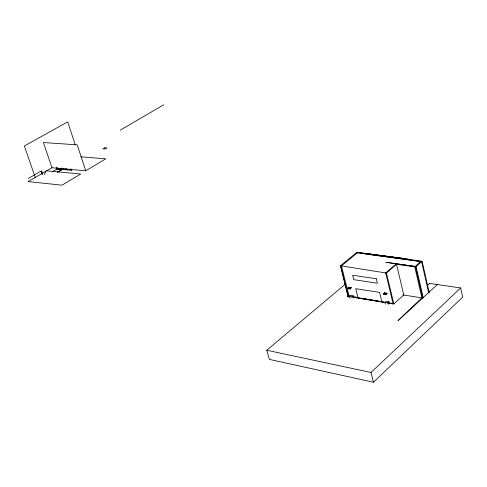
<?xml version="1.0" encoding="UTF-8"?>
<svg xmlns="http://www.w3.org/2000/svg" width="487" height="487" viewBox="0 0 487 487"><rect width="100%" height="100%" fill="white"/><g stroke="black" fill="none" stroke-linecap="round" stroke-linejoin="round"><path stroke-width="0.73" d="M44.414 174.577L45.808 171.436M345.533 283.982L266.748 350.256L269.372 359.388L373.48 382.228L462.65 297.167L460.659 287.945L429.65 283.446M266.748 350.256L371.003 372.464L460.659 287.945M437.344 284.56L397.976 320.689L421.888 297.843L414.766 266.821L420.762 261.537L421.602 261.647L428.676 292.815M427.452 285.449L429.68 283.422M388.809 303.115L393.843 303.931L403.76 295.025L396.534 264.35L386.441 273.061L340.547 265.756L348.004 296.814M388.535 304.186L389.357 303.45L388.924 301.66L386.416 301.252L385.18 302.348L385.613 304.144M385.18 302.348L387.689 302.756L388.924 301.66M383.336 293.862L385.747 294.245L386.982 293.15L387.104 293.649L385.862 294.745L383.458 294.367L383.336 293.862L384.572 292.772M388.632 303.042L393.1 303.809L385.698 272.951L395.791 264.252L415.606 266.937L422.107 261.202L429.12 292.115M385.716 272.957L386.24 272.501M349.983 298.281L349.538 296.528L350.78 295.469L353.166 295.853L353.611 297.606M349.538 296.528L351.924 296.918L353.166 295.853M385.753 262.889L387.001 262.444M357.306 252.85L341.448 265.884L349.057 295.84L348.162 295.694L347.377 296.364L349.611 296.729M347.633 288.237L349.922 288.596L351.17 287.537L351.297 288.024L350.05 289.089L347.755 288.724L347.633 288.237L348.881 287.178L351.17 287.537M348.509 297.058L340.547 265.756L356.922 252.303L403.437 258.39M46.679 170.815L80.678 174.017L62.038 185.182L28.149 181.602L51.975 167.735L85.742 170.803L105.789 158.805L80.952 156.838M57.478 172.027L61.977 169.646L56.833 169.172L56.474 167.778L56.833 169.172M57.594 172.221L62.409 169.391M57.241 168.934L64.095 169.549L65.398 168.782M52.724 171.576L58.58 168.149M120.295 130.139L163.754 104.772M28.289 178.498L40.938 171.156L42.101 174.541M57.289 168.91L56.833 167.565L57.265 168.922L64.095 169.549L63.28 168.295L64.095 169.549M356.813 252.394L408.222 259.127M356.405 252.735L420.762 261.537M415.204 266.438L386.386 262.353L416.038 266.553L423.246 297.989M366.145 253.514L422.107 261.202M365.634 253.94L421.602 261.647M340.547 265.756L341.448 265.884M402.743 294.872L422.722 297.983L415.606 266.937M386.982 293.15L384.304 292.717L384.413 293.18M384.693 293.271L385.899 293.46M353.331 297.338L385.235 302.53M356.618 297.539L385.655 302.53M348.162 295.694L350.372 296.096M352.582 296.492L358.475 297.557M362.158 298.221L363.631 298.488M365.104 298.756L366.577 299.024M368.05 299.286L385.734 302.482M388.681 303.011L393.1 303.809L391.104 303.115M35.247 177.475L24.35 145.984L67.705 121.89L75.26 144.797M41.602 170.773L42.759 174.157M51.975 167.735L43.416 142.527L77.208 144.858L85.742 170.803M61.569 168.009L62.019 169.354L71.82 170.328L71.364 168.952M70.743 168.892L71.205 170.267M66.287 168.453L66.749 169.823M349.922 288.596L350.05 289.089M351.924 296.918L352.223 298.087M371.003 372.464L373.48 382.228M348.881 287.178L349.002 287.665M385.747 294.245L385.862 294.745M387.689 302.756L387.981 303.955M386.441 273.061L393.843 303.931M428.785 290.173L429.266 292.389M104.735 147.811L103.013 148.821L105.362 148.992L107.085 147.975L104.735 147.811M376.299 278.741L352.643 275.252L353.751 279.666L377.388 283.221L376.299 278.741M379.604 292.401L355.729 288.663L358.055 297.941L381.899 301.818L379.604 292.401"/></g></svg>
